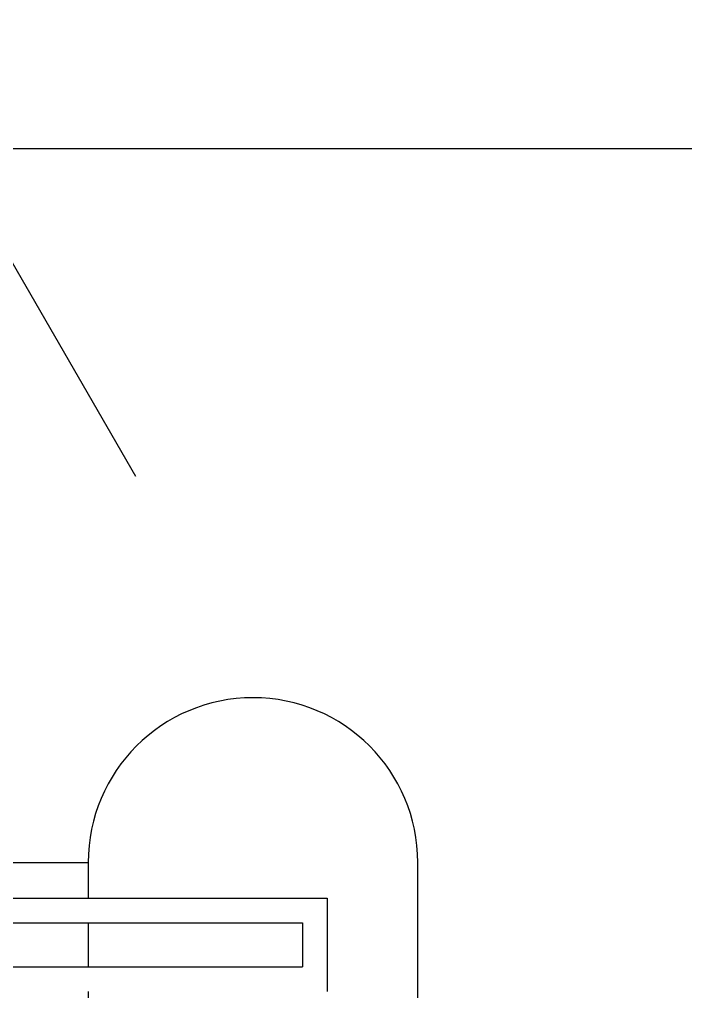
# Model space of a CAD drawing. Header units: inches. Extents: x 105.6 to 147.4, y 37.5 to 62.2.
# Drawn here: x 108.503 to 109.109, y 45.995 to 46.88 of the extents above; entities that cross this region are included whole.
import ezdxf

# ---------------------------------------------------------------- set-up
doc = ezdxf.new("R2010")
doc.units = ezdxf.units.IN
doc.header["$MEASUREMENT"] = 0
for name, color, linetype in [('Gradas', 1, 'Continuous'), ('muebles.', 1, 'Continuous'), ('Paredes', 5, 'Continuous'), ('puertas y ventanas', 1, 'Continuous')]:
    doc.layers.add(name, color=color, linetype=linetype)

msp = doc.modelspace()

# ---------------------------------------------------------------- linework, layer by layer
at = {"layer": 'Gradas', "color": 1}
for p, q in [((108.56549, 46.11241), (108.56549, 46.07991)), ((108.56549, 46.11241), (108.56549, 46.07991)), ((108.86549, 45.96241), (108.86549, 46.11241)), ((108.86549, 45.96241), (108.86549, 46.11241)), ((108.56549, 46.05741), (108.56549, 46.01741)), ((108.56549, 46.05741), (108.56549, 46.01741)), ((108.56549, 45.99491), (108.56549, 44.76241)), ((108.56549, 45.99491), (108.56549, 44.76241))]:
    msp.add_line(p, q, dxfattribs=at)
msp.add_arc((108.71549, 46.11241), 0.15, 0, 180, dxfattribs=at)
msp.add_arc((108.71549, 46.11241), 0.15, 0, 180, dxfattribs=at)
at = {"layer": 'muebles.'}
msp.add_line((107.96549, 46.11241), (108.56549, 46.11241), dxfattribs=at)
msp.add_line((107.96549, 46.11241), (108.56549, 46.11241), dxfattribs=at)
at = {"layer": 'muebles.', "color": 2}
for p, q in [((107.96549, 46.07991), (108.78299, 46.07991)), ((107.96549, 46.07991), (108.78299, 46.07991)), ((108.78299, 46.07991), (108.78299, 45.99491)), ((108.78299, 46.07991), (108.78299, 45.99491)), ((107.96549, 46.05741), (108.76049, 46.05741)), ((107.96549, 46.05741), (108.76049, 46.05741)), ((108.76049, 46.05741), (108.76049, 46.01741)), ((108.76049, 46.05741), (108.76049, 46.01741)), ((107.96549, 46.01741), (108.76049, 46.01741)), ((107.96549, 46.01741), (108.76049, 46.01741))]:
    msp.add_line(p, q, dxfattribs=at)
at = {"layer": 'Paredes', "color": 5}
msp.add_line((108.43634, 46.76241), (110.36549, 46.76241), dxfattribs=at)
msp.add_line((108.43634, 46.76241), (110.36549, 46.76241), dxfattribs=at)
at = {"layer": 'puertas y ventanas', "color": 3}
msp.add_line((108.60871, 46.46386), (108.09076, 47.36096), dxfattribs=at)
msp.add_line((108.60871, 46.46386), (108.09076, 47.36096), dxfattribs=at)

doc.saveas('drawing.dxf')
